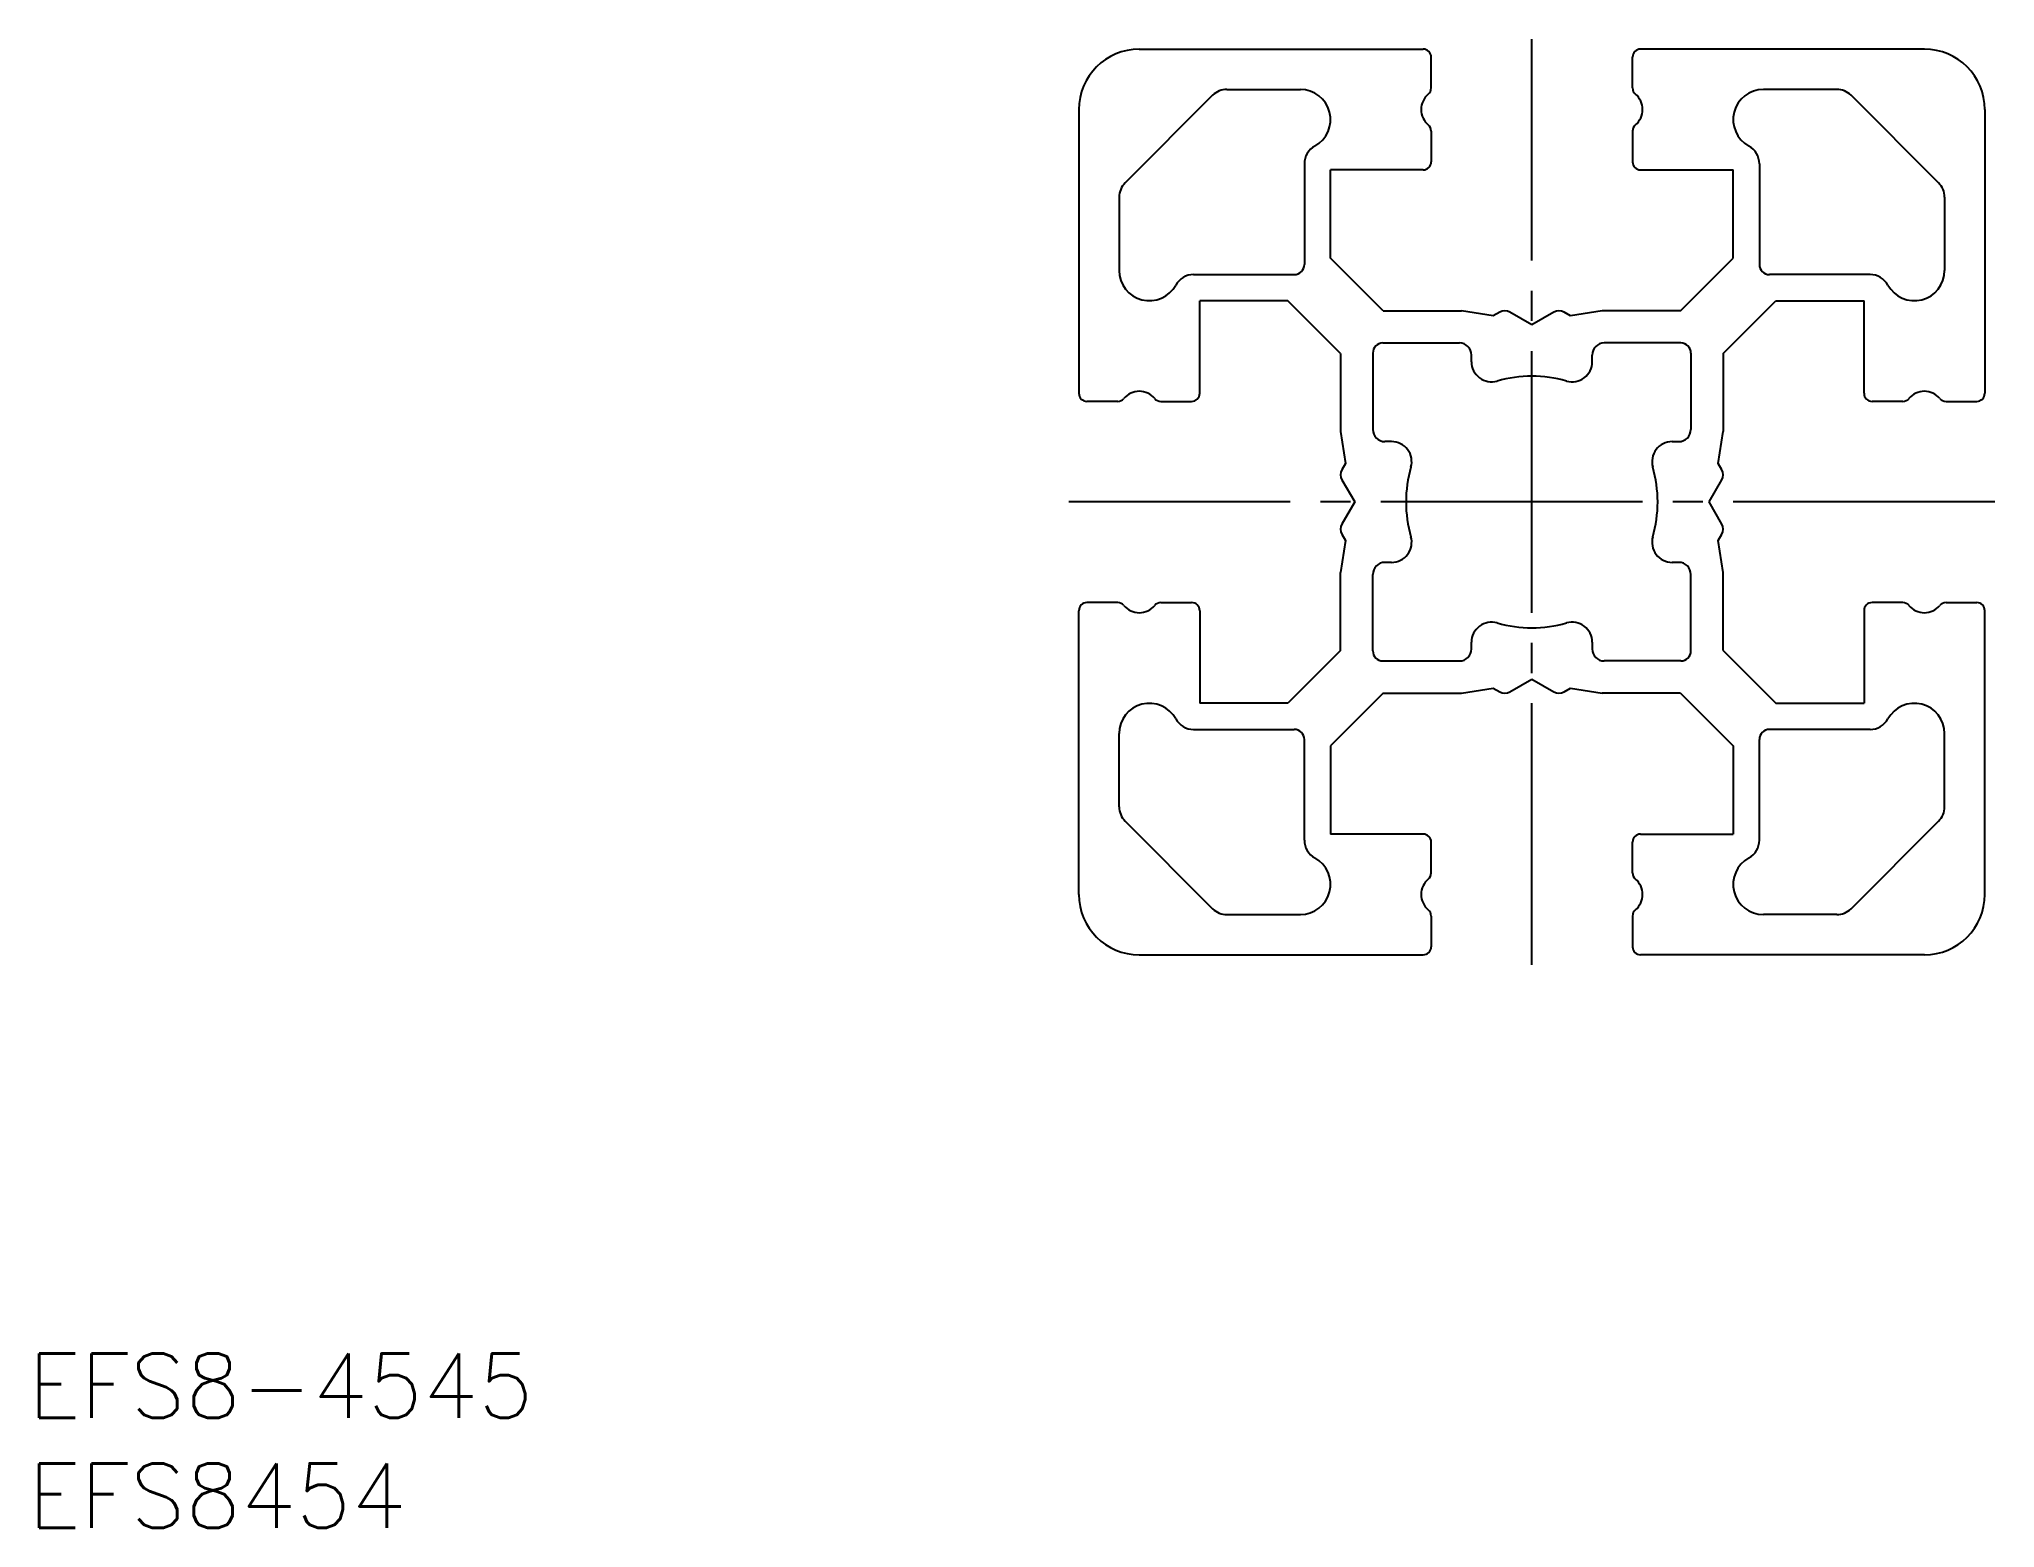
# Model space of a CAD drawing. Extents: x 693.8 to 790.9, y 255.1 to 329.
import ezdxf

# ---------------------------------------------------------------- set-up
doc = ezdxf.new("R2010")
doc.units = 0
doc.linetypes.add('CENTER', pattern=[17.5, 13, -1.5, 1.5, -1.5])
doc.layers.get('0').update_dxf_attribs({"linetype": 'CONTINUOUS'})
doc.layers.add('CENTER', color=1, linetype='CENTER')
doc.styles.get("Standard").update_dxf_attribs({"font": 'txt.shx', "bigfont": '@extfont2.shx'})

msp = doc.modelspace()

# ---------------------------------------------------------------- linework, layer by layer
at = {"color": 7, "linetype": 'CONTINUOUS'}
for p, q in [((748.434, 328.534), (762.534, 328.534)), ((787.434, 328.534), (773.334, 328.534)), ((762.934, 326.606), (762.934, 328.134)), ((772.934, 326.606), (772.934, 328.134)), ((752.786, 326.534), (756.434, 326.534)), ((783.082, 326.534), (779.434, 326.534)), ((745.434, 325.534), (745.434, 311.434)), ((752.079, 326.241), (747.727, 321.889)), ((788.141, 321.889), (783.79, 326.241)), ((790.434, 325.534), (790.434, 311.434)), ((762.934, 324.461), (762.934, 322.934)), ((772.934, 324.461), (772.934, 322.934)), ((756.634, 322.84), (756.634, 317.834)), ((757.934, 318.155), (757.934, 322.534)), ((762.534, 322.534), (757.934, 322.534)), ((773.334, 322.534), (777.934, 322.534)), ((777.934, 318.155), (777.934, 322.534)), ((779.234, 322.84), (779.234, 317.834)), ((747.434, 321.182), (747.434, 317.534)), ((788.434, 321.182), (788.434, 317.534)), ((760.556, 315.534), (757.934, 318.155)), ((775.313, 315.534), (777.934, 318.155)), ((751.127, 317.334), (756.134, 317.334)), ((784.741, 317.334), (779.734, 317.334)), ((755.813, 316.034), (751.434, 316.034)), ((751.434, 311.434), (751.434, 316.034)), ((758.434, 313.412), (755.813, 316.034)), ((777.434, 313.412), (780.056, 316.034)), ((780.056, 316.034), (784.434, 316.034)), ((784.434, 311.434), (784.434, 316.034)), ((760.556, 315.534), (764.434, 315.534)), ((766.019, 315.283), (764.434, 315.534)), ((766.338, 315.467), (766.019, 315.283)), ((767.934, 314.834), (766.838, 315.467)), ((769.031, 315.467), (767.934, 314.834)), ((769.849, 315.283), (769.531, 315.467)), ((771.434, 315.534), (769.849, 315.283)), ((775.313, 315.534), (771.434, 315.534)), ((760.534, 313.934), (764.334, 313.934)), ((775.334, 313.934), (771.534, 313.934)), ((758.434, 313.412), (758.434, 309.534)), ((760.034, 313.434), (760.034, 309.634)), ((764.934, 313.002), (764.934, 313.334)), ((770.934, 313.002), (770.934, 313.334)), ((775.834, 313.434), (775.834, 309.634)), ((777.434, 313.412), (777.434, 309.534)), ((747.362, 311.034), (745.834, 311.034)), ((749.507, 311.034), (751.034, 311.034)), ((786.362, 311.034), (784.834, 311.034)), ((788.507, 311.034), (790.034, 311.034)), ((758.434, 309.534), (758.685, 307.949)), ((760.966, 309.034), (760.634, 309.034)), ((774.903, 309.034), (775.234, 309.034)), ((777.183, 307.949), (777.434, 309.534)), ((758.685, 307.949), (758.501, 307.63)), ((758.501, 307.13), (759.134, 306.034)), ((776.734, 306.034), (777.367, 307.13)), ((777.367, 307.63), (777.183, 307.949)), ((759.134, 306.034), (758.501, 304.937)), ((777.367, 304.937), (776.734, 306.034)), ((758.685, 304.118), (758.434, 302.534)), ((758.501, 304.437), (758.685, 304.118)), ((777.183, 304.118), (777.367, 304.437)), ((777.434, 302.534), (777.183, 304.118)), ((758.434, 298.655), (758.434, 302.534)), ((760.034, 298.634), (760.034, 302.434)), ((760.966, 303.034), (760.634, 303.034)), ((775.234, 303.034), (774.907, 303.034)), ((775.834, 298.634), (775.834, 302.434)), ((777.434, 298.655), (777.434, 302.534)), ((745.434, 286.534), (745.434, 300.634)), ((747.362, 301.034), (745.834, 301.034)), ((749.507, 301.034), (751.034, 301.034)), ((751.434, 300.634), (751.434, 296.034)), ((784.434, 300.634), (784.434, 296.034)), ((786.362, 301.034), (784.834, 301.034)), ((788.507, 301.034), (790.034, 301.034)), ((790.434, 286.534), (790.434, 300.634)), ((758.434, 298.655), (755.813, 296.034)), ((764.934, 298.734), (764.934, 299.065)), ((770.934, 299.065), (770.934, 298.734)), ((777.434, 298.655), (780.056, 296.034)), ((760.534, 298.134), (764.334, 298.134)), ((775.334, 298.134), (771.534, 298.134)), ((760.556, 296.534), (757.934, 293.912)), ((760.556, 296.534), (764.434, 296.534)), ((764.434, 296.534), (766.019, 296.785)), ((766.019, 296.785), (766.338, 296.601)), ((766.838, 296.601), (767.934, 297.234)), ((767.934, 297.234), (769.031, 296.601)), ((769.531, 296.601), (769.849, 296.785)), ((769.849, 296.785), (771.434, 296.534)), ((775.313, 296.534), (771.434, 296.534)), ((775.313, 296.534), (777.934, 293.912)), ((755.813, 296.034), (751.434, 296.034)), ((780.056, 296.034), (784.434, 296.034)), ((747.434, 290.885), (747.434, 294.534)), ((751.127, 294.734), (756.134, 294.734)), ((784.741, 294.734), (779.734, 294.734)), ((788.434, 290.885), (788.434, 294.534)), ((756.634, 289.227), (756.634, 294.234)), ((757.934, 293.912), (757.934, 289.534)), ((777.934, 293.912), (777.934, 289.534)), ((779.234, 289.227), (779.234, 294.234)), ((747.727, 290.178), (752.079, 285.826)), ((762.534, 289.534), (757.934, 289.534)), ((773.334, 289.534), (777.934, 289.534)), ((783.79, 285.826), (788.141, 290.178)), ((762.934, 287.606), (762.934, 289.134)), ((772.934, 287.606), (772.934, 289.134)), ((752.786, 285.534), (756.434, 285.534)), ((762.934, 285.461), (762.934, 283.934)), ((772.934, 285.461), (772.934, 283.934)), ((783.082, 285.534), (779.434, 285.534)), ((748.434, 283.534), (762.534, 283.534)), ((787.434, 283.534), (773.334, 283.534))]:
    msp.add_line(p, q, dxfattribs=at)
for centre, radius, start, end in [((748.434, 325.534), 3, 90, 180), ((762.534, 328.134), 0.4, 0, 90), ((773.334, 328.134), 0.4, 90, 180), ((787.434, 325.534), 3, 0, 90), ((752.786, 325.534), 1, 90, 135), ((756.434, 325.034), 1.5, 298.6854, 90), ((762.534, 326.606), 0.4, 310.0052, 0), ((773.334, 326.606), 0.4, 180, 229.9948), ((779.434, 325.034), 1.5, 90, 241.3146), ((783.082, 325.534), 1, 45, 90), ((763.434, 325.534), 1, 130.0052, 229.9948), ((772.434, 325.534), 1, 310.0052, 49.9948), ((762.534, 324.461), 0.4, 0, 49.9948), ((773.334, 324.461), 0.4, 130.0052, 180), ((757.634, 322.84), 1, 118.6854, 180), ((778.234, 322.84), 1, 0, 61.3146), ((762.534, 322.934), 0.4, 270, 0), ((773.334, 322.934), 0.4, 180, 270), ((748.434, 321.182), 1, 135, 180), ((787.434, 321.182), 1, 0, 45), ((756.134, 317.834), 0.5, 270, 0), ((779.734, 317.834), 0.5, 180, 270), ((748.934, 317.534), 1.5, 180, 331.3146), ((751.127, 316.334), 1, 90, 151.3146), ((784.741, 316.334), 1, 28.6854, 90), ((786.934, 317.534), 1.5, 208.6854, 0), ((766.588, 315.034), 0.5, 60, 120), ((769.281, 315.034), 0.5, 60, 120), ((760.534, 313.434), 0.5, 90, 180), ((764.334, 313.334), 0.6, 0, 90), ((771.534, 313.334), 0.6, 90, 180), ((775.334, 313.434), 0.5, 0, 90), ((765.934, 313.002), 1, 180, 286.01339), ((769.934, 313.002), 1, 253.9866, 0), ((767.934, 306.034), 6.25, 73.9866, 106.01339), ((745.834, 311.434), 0.4, 180, 270), ((747.362, 311.434), 0.4, 270, 319.9948), ((748.434, 310.534), 1, 40.0052, 139.9948), ((749.507, 311.434), 0.4, 220.0052, 270), ((751.034, 311.434), 0.4, 270, 0), ((784.834, 311.434), 0.4, 180, 270), ((786.362, 311.434), 0.4, 270, 319.9948), ((787.434, 310.534), 1, 40.0052, 139.9948), ((788.507, 311.434), 0.4, 220.0052, 270), ((790.034, 311.434), 0.4, 270, 0), ((760.634, 309.634), 0.6, 180, 270), ((760.966, 308.034), 1, 343.98664, 90), ((774.903, 308.034), 1, 90, 196.01339), ((775.234, 309.634), 0.6, 270, 0), ((758.934, 307.38), 0.5, 150, 210), ((767.934, 306.034), 6.25, 163.98664, 196.01341), ((767.934, 306.034), 6.25, 343.98664, 16.01341), ((776.934, 307.38), 0.5, 330, 30), ((758.934, 304.687), 0.5, 150, 210), ((760.966, 304.034), 1, 270, 16.01339), ((774.903, 304.034), 1, 163.98664, 270.22346), ((776.934, 304.687), 0.5, 330, 30), ((760.634, 302.434), 0.6, 90, 180), ((775.234, 302.434), 0.6, 0, 90), ((745.834, 300.634), 0.4, 90, 180), ((747.362, 300.634), 0.4, 40.0052, 90), ((748.434, 301.534), 1, 220.0052, 319.9948), ((749.507, 300.634), 0.4, 90, 139.9948), ((751.034, 300.634), 0.4, 0, 90), ((784.834, 300.634), 0.4, 90, 180), ((786.362, 300.634), 0.4, 40.0052, 90), ((787.434, 301.534), 1, 220.0052, 319.9948), ((788.507, 300.634), 0.4, 90, 139.9948), ((790.034, 300.634), 0.4, 0, 90), ((765.934, 299.065), 1, 73.98664, 180), ((767.934, 306.034), 6.25, 253.98664, 286.01342), ((769.934, 299.065), 1, 0, 106.01339), ((760.534, 298.634), 0.5, 180, 270), ((764.334, 298.734), 0.6, 270, 0), ((771.534, 298.734), 0.6, 180, 270), ((775.334, 298.634), 0.5, 270, 0), ((766.588, 297.034), 0.5, 240, 300), ((769.281, 297.034), 0.5, 240, 300), ((748.934, 294.534), 1.5, 28.6854, 180), ((786.934, 294.534), 1.5, 0, 151.3146), ((751.127, 295.734), 1, 208.6854, 270), ((756.134, 294.234), 0.5, 0, 90), ((779.734, 294.234), 0.5, 90, 180), ((784.741, 295.734), 1, 270, 331.3146), ((748.434, 290.885), 1, 180, 225), ((787.434, 290.885), 1, 315, 0), ((762.534, 289.134), 0.4, 0, 90), ((773.334, 289.134), 0.4, 90, 180), ((757.634, 289.227), 1, 180, 241.3146), ((778.234, 289.227), 1, 298.6854, 0), ((756.434, 287.034), 1.5, 270, 61.3146), ((762.534, 287.606), 0.4, 310.0052, 0), ((773.334, 287.606), 0.4, 180, 229.9948), ((779.434, 287.034), 1.5, 118.6854, 270), ((763.434, 286.534), 1, 130.0052, 229.9948), ((772.434, 286.534), 1, 310.0052, 49.9948), ((748.434, 286.534), 3, 180, 270), ((752.786, 286.534), 1, 225, 270), ((762.534, 285.461), 0.4, 0, 49.9948), ((773.334, 285.461), 0.4, 130.0052, 180), ((783.082, 286.534), 1, 270, 315), ((787.434, 286.534), 3, 270, 0), ((762.534, 283.934), 0.4, 270, 0), ((773.334, 283.934), 0.4, 180, 270)]:
    msp.add_arc(centre, radius, start, end, dxfattribs=at)
at = {"layer": 'CENTER', "color": 1, "linetype": 'CENTER'}
for p, q in [((767.934, 283.034), (767.934, 329.034)), ((790.934, 306.034), (744.934, 306.034))]:
    msp.add_line(p, q, dxfattribs=at)

# ---------------------------------------------------------------- texts
at = {"color": 7, "linetype": 'CONTINUOUS'}
for s, p in [('EFS8-4545', (693.237, 260.521)), ('EFS8454', (693.237, 255.06))]:
    msp.add_text(s, height=3.2, dxfattribs=at).set_placement(p)

doc.saveas('drawing.dxf')
